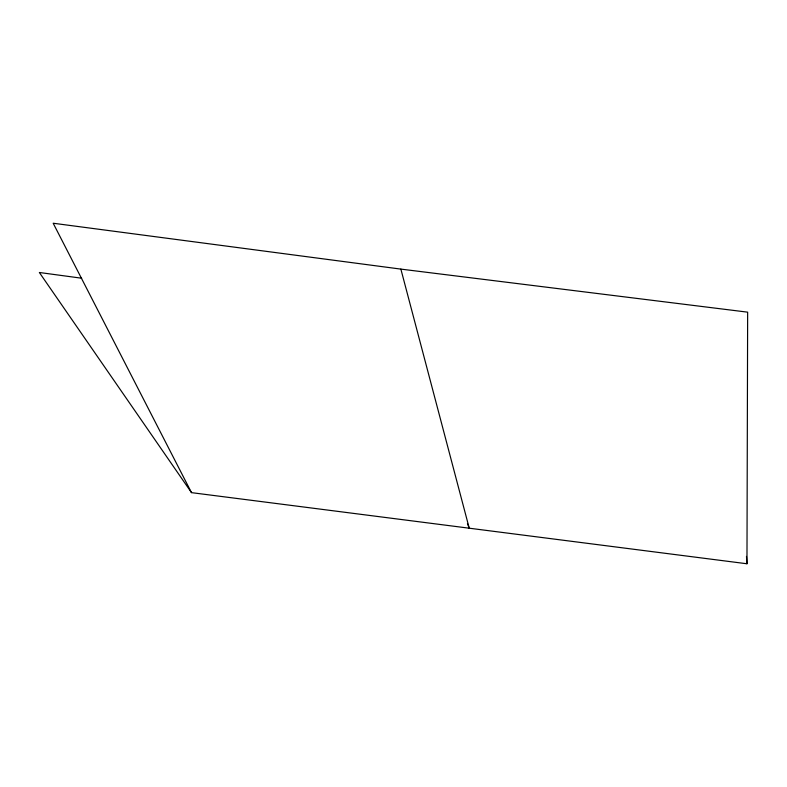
<?xml version="1.0" encoding="UTF-8"?>
<svg xmlns="http://www.w3.org/2000/svg" width="787" height="787" viewBox="0 0 787 787"><rect width="100%" height="100%" fill="white"/><g stroke="black" fill="none" stroke-linecap="round" stroke-linejoin="round"><path stroke-width="1.18" d="M746.961 563.767L747.65 312.164L400.868 269.105L53.182 223.233L191.507 492.642L746.961 563.767L746.479 556.409M81.651 278.214L39.35 272.489L191.507 492.642M467.448 523.65L469.239 528.205L400.868 269.105"/></g></svg>
